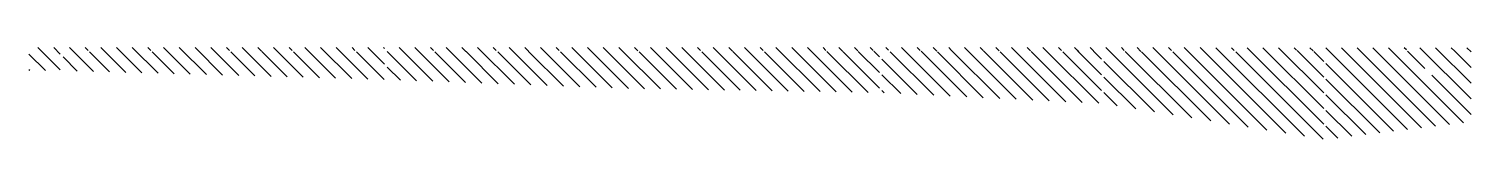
# Model space of a CAD drawing. Header units: millimetres. Extents: x -219544 to 1876052, y -110495 to 144706.
# Drawn here: x 1093416 to 1418188, y -75204 to -54454 of the extents above; entities that cross this region are included whole.
import ezdxf

# ---------------------------------------------------------------- set-up
doc = ezdxf.new("R2010")
doc.units = ezdxf.units.MM
doc.header["$LTSCALE"] = 3
doc.header["$MEASUREMENT"] = 0
doc.layers.add('HATCH', color=8, linetype='CONTINUOUS')

msp = doc.modelspace()

# ---------------------------------------------------------------- hatches: boundary and pattern name
at = {"layer": 'HATCH'}
h = msp.add_hatch(dxfattribs=at)
h.set_pattern_fill('ANSI31', color=8, scale=20000, angle=90, style=0)
h.set_pattern_definition([(135, (1277899.7, 0), (-1767.767, -1767.767), [])])
h.paths.add_polyline_path([(1418188.05, -54494.61), (1385472.06, -54487.17), (1385472.06, -75204.41), (1418182.09, -71208.16)])
h.paths.add_polyline_path([(1389790.4, -55278.92), (1389921.53, -55202.3), (1389759.99, -55159.97)], flags=16)
h.paths.add_polyline_path([(1392462.44, -55017.33), (1392910.65, -55006.47), (1393166.7, -55331.73), (1392718.49, -55342.59)], flags=16)
h.paths.add_polyline_path([(1387921.53, -55202.3), (1387759.99, -55159.97), (1387790.4, -55278.92)], flags=16)
h.paths.add_polyline_path([(1389166.7, -55331.73), (1388718.49, -55342.59), (1388462.44, -55017.33), (1388910.65, -55006.47)], flags=16)
h.paths.add_polyline_path([(1393790.4, -55278.92), (1393921.53, -55202.3), (1393759.99, -55159.97)], flags=16)
h.paths.add_polyline_path([(1387166.7, -55331.73), (1386718.49, -55342.59), (1386462.44, -55017.33), (1386910.65, -55006.47)], flags=16)
h.paths.add_polyline_path([(1402778.98, -55194.53), (1402466.54, -55011.97), (1402565.33, -54991.57), (1402878.63, -55057.45), (1402809.4, -55075.59)], flags=16)
h.paths.add_polyline_path([(1403658.74, -54922.09), (1404106.94, -54932.95), (1403850.89, -55258.21), (1403402.69, -55247.35)], flags=16)
h.paths.add_polyline_path([(1406979.85, -60279.46, -1), (1409379.85, -60279.46, -1)], flags=16)
h.paths.add_polyline_path([(1405010.02, -54932.95), (1405458.22, -54922.09), (1405714.27, -55247.35), (1405266.07, -55258.21)], flags=16)
h.paths.add_polyline_path([(1406469.11, -55117.91), (1406307.57, -55075.59), (1406337.98, -55194.53)], flags=16)
h.paths.add_polyline_path([(1408202.52, -54932.95), (1408650.73, -54922.09), (1408906.78, -55247.35), (1408458.57, -55258.21)], flags=16)
h.paths.add_polyline_path([(1409661.61, -55117.91), (1409500.07, -55075.59), (1409530.48, -55194.53)], flags=16)
h.paths.add_polyline_path([(1413157.34, -55017.33), (1413605.54, -55006.47), (1413861.59, -55331.73), (1413413.39, -55342.59)], flags=16)
h.paths.add_polyline_path([(1414616.42, -55202.3), (1414454.88, -55159.97), (1414485.29, -55278.92)], flags=16)
h.paths.add_polyline_path([(1384977.9, -55420.66), (1384912.74, -55337.89), (1384718.49, -55342.59), (1384462.44, -55017.33), (1384977.9, -55004.84), (1384977.9, -54487.05), (1335472.06, -54475.79), (1335472.06, -55047.12), (1335579.42, -55047.23), (1335472.06, -55069.4), (1335472.06, -67129.26), (1384977.9, -75166.72)])
h.paths.add_polyline_path([(1374507.63, -55126.34), (1374955.83, -55115.48), (1375211.88, -55440.73), (1374763.68, -55451.6)], flags=16)
h.paths.add_polyline_path([(1372763.68, -55451.6), (1372507.63, -55126.34), (1372955.83, -55115.48), (1373211.88, -55440.73)], flags=16)
h.paths.add_polyline_path([(1371211.88, -55440.73), (1370763.68, -55451.6), (1370507.63, -55126.34), (1370955.83, -55115.48)], flags=16)
h.paths.add_polyline_path([(1376565.71, -55081.03), (1377013.91, -55070.17), (1377269.96, -55395.43), (1376821.76, -55406.29)], flags=16)
h.paths.add_polyline_path([(1378462.44, -55032.29), (1378910.65, -55021.43), (1379166.7, -55346.69), (1378718.49, -55357.55)], flags=16)
h.paths.add_polyline_path([(1369211.88, -55440.73), (1368763.68, -55451.6), (1368507.63, -55126.34), (1368955.83, -55115.48)], flags=16)
h.paths.add_polyline_path([(1367211.88, -55440.73), (1366763.68, -55451.6), (1366507.63, -55126.34), (1366955.83, -55115.48)], flags=16)
h.paths.add_polyline_path([(1380718.49, -55342.59), (1380462.44, -55017.33), (1380910.65, -55006.47), (1381166.7, -55331.73)], flags=17)
h.paths.add_polyline_path([(1365211.88, -55440.73), (1364763.68, -55451.6), (1364507.63, -55126.34), (1364955.83, -55115.48)], flags=16)
h.paths.add_polyline_path([(1382718.49, -55342.59), (1382462.44, -55017.33), (1382910.65, -55006.47), (1383166.7, -55331.73)], flags=17)
h.paths.add_polyline_path([(1363211.88, -55440.73), (1362763.68, -55451.6), (1362507.63, -55126.34), (1362955.83, -55115.48)], flags=16)
h.paths.add_polyline_path([(1361211.88, -55440.73), (1360763.68, -55451.6), (1360507.63, -55126.34), (1360955.83, -55115.48)], flags=16)
h.paths.add_polyline_path([(1359211.88, -55440.73), (1358763.68, -55451.6), (1358507.63, -55126.34), (1358955.83, -55115.48)], flags=16)
h.paths.add_polyline_path([(1356763.68, -55451.6), (1356507.63, -55126.34), (1356955.83, -55115.48), (1357211.88, -55440.73)], flags=16)
h.paths.add_polyline_path([(1354763.68, -55451.6), (1354507.63, -55126.34), (1354955.83, -55115.48), (1355211.88, -55440.73)], flags=16)
h.paths.add_polyline_path([(1352763.68, -55451.6), (1352507.63, -55126.34), (1352955.83, -55115.48), (1353211.88, -55440.73)], flags=16)
h.paths.add_polyline_path([(1350763.68, -55451.6), (1350507.63, -55126.34), (1350955.83, -55115.48), (1351211.88, -55440.73)], flags=16)
h.paths.add_polyline_path([(1348763.68, -55451.6), (1348507.63, -55126.34), (1348955.83, -55115.48), (1349211.88, -55440.73)], flags=16)
h.paths.add_polyline_path([(1346763.68, -55451.6), (1346507.63, -55126.34), (1346398.62, -55128.98), (1346289.6, -55126.34), (1346033.55, -55451.6), (1345585.35, -55440.73), (1345841.4, -55115.48), (1346398.62, -55128.98), (1346955.83, -55115.48), (1347211.88, -55440.73)], flags=16)
h.paths.add_polyline_path([(1344198.18, -55451.6), (1343749.98, -55440.73), (1344006.03, -55115.48), (1344454.23, -55126.34)], flags=16)
h.paths.add_polyline_path([(1342454.23, -55126.34), (1342198.18, -55451.6), (1341749.98, -55440.73), (1342006.03, -55115.48)], flags=16)
h.paths.add_polyline_path([(1340454.23, -55126.34), (1340198.18, -55451.6), (1339749.98, -55440.73), (1340006.03, -55115.48)], flags=16)
h.paths.add_polyline_path([(1338454.23, -55126.34), (1338198.18, -55451.6), (1337749.98, -55440.73), (1338006.03, -55115.48)], flags=16)
h.paths.add_polyline_path([(1336454.23, -55126.34), (1336198.18, -55451.6), (1335749.98, -55440.73), (1336006.03, -55115.48)], flags=16)
h.paths.add_polyline_path([(1334977.9, -55198.68), (1334912.61, -55184.95), (1334977.9, -55171.47), (1334977.9, -55046.62), (1334517.36, -55046.14), (1334198.18, -55451.6), (1333749.98, -55440.73), (1334006.03, -55115.48), (1334454.23, -55126.34), (1334517.36, -55046.14), (1334977.9, -55046.62), (1334977.9, -54475.68), (1285472.06, -54464.42), (1285472.06, -55047.12), (1285480.93, -55047.13), (1286517.42, -55046.07), (1286517.36, -55046.14), (1287579.42, -55047.23), (1287256.68, -55113.89), (1287257.93, -55115.48), (1287631.98, -55106.41), (1288454.23, -55126.34), (1288517.36, -55046.14), (1289719.54, -55047.37), (1289768.62, -55109.72), (1289889.59, -55112.66), (1290010.56, -55109.72), (1290006.03, -55115.48), (1290259.99, -55121.63), (1290018.99, -55427.77), (1290034.63, -55447.63), (1290003.94, -55446.89), (1289790.62, -55717.87), (1289581, -55451.6), (1289249.02, -55459.64), (1288813.83, -55205.36), (1289306.97, -55103.5), (1289262.42, -55046.91), (1288517.36, -55046.14), (1288328.76, -55285.73), (1287880.55, -55274.86), (1287631.98, -55590.62), (1287513.98, -55440.73), (1287260.02, -55446.89), (1287287.99, -55482.41), (1287228.5, -55447.65), (1287110.27, -55450.52), (1287099.15, -55493.99), (1286935.2, -55285.73), (1286631.98, -55293.07), (1286328.76, -55285.73), (1286198.18, -55451.6), (1286003.94, -55446.89), (1285888.25, -55593.85), (1285849.71, -55443.15), (1285480.93, -55434.22), (1285472.06, -55434.43), (1285472.06, -64658.6), (1334977.9, -67076.04)])
h.paths.add_polyline_path([(1331126.27, -55387.92), (1330813.83, -55205.36), (1331579.42, -55047.23), (1330517.36, -55046.14), (1330198.18, -55451.6), (1329749.98, -55440.73), (1330006.03, -55115.48), (1330454.23, -55126.34), (1330517.36, -55046.14), (1331579.42, -55047.23), (1330912.61, -55184.95), (1331225.92, -55250.83), (1331156.68, -55268.97)], flags=16)
h.paths.add_polyline_path([(1331749.98, -55440.73), (1332006.03, -55115.48), (1332454.23, -55126.34), (1332517.36, -55046.14), (1333579.42, -55047.23), (1332912.61, -55184.95), (1333225.92, -55250.83), (1333156.68, -55268.97), (1333126.27, -55387.92), (1332813.83, -55205.36), (1333579.42, -55047.23), (1332517.36, -55046.14), (1332198.18, -55451.6)], flags=16)
h.paths.add_polyline_path([(1329126.27, -55387.92), (1328813.83, -55205.36), (1329579.42, -55047.23), (1328517.36, -55046.14), (1328198.18, -55451.6), (1327749.98, -55440.73), (1328006.03, -55115.48), (1328454.23, -55126.34), (1328517.36, -55046.14), (1329579.42, -55047.23), (1328912.61, -55184.95), (1329225.92, -55250.83), (1329156.68, -55268.97)], flags=16)
h.paths.add_polyline_path([(1327126.27, -55387.92), (1326813.83, -55205.36), (1327579.42, -55047.23), (1326517.36, -55046.14), (1326198.18, -55451.6), (1325749.98, -55440.73), (1326006.03, -55115.48), (1326454.23, -55126.34), (1326517.36, -55046.14), (1327579.42, -55047.23), (1326912.61, -55184.95), (1327225.92, -55250.83), (1327156.68, -55268.97)], flags=16)
h.paths.add_polyline_path([(1325579.42, -55047.23), (1324912.61, -55184.95), (1325225.92, -55250.83), (1325156.68, -55268.97), (1325126.27, -55387.92), (1324813.83, -55205.36), (1325579.42, -55047.23), (1324517.36, -55046.14), (1324198.18, -55451.6), (1323749.98, -55440.73), (1324006.03, -55115.48), (1324454.23, -55126.34), (1324517.36, -55046.14)], flags=17)
h.paths.add_polyline_path([(1323579.42, -55047.23), (1322912.61, -55184.95), (1323225.92, -55250.83), (1323156.68, -55268.97), (1323126.27, -55387.92), (1322813.83, -55205.36), (1323579.42, -55047.23), (1322517.36, -55046.14), (1322198.18, -55451.6), (1321749.98, -55440.73), (1322006.03, -55115.48), (1322454.23, -55126.34), (1322517.36, -55046.14)], flags=17)
h.paths.add_polyline_path([(1321579.42, -55047.23), (1320912.61, -55184.95), (1321225.92, -55250.83), (1321156.68, -55268.97), (1321126.27, -55387.92), (1320813.83, -55205.36), (1321579.42, -55047.23), (1320517.36, -55046.14), (1320198.18, -55451.6), (1319749.98, -55440.73), (1320006.03, -55115.48), (1320454.23, -55126.34), (1320517.36, -55046.14)], flags=17)
h.paths.add_polyline_path([(1319579.42, -55047.23), (1318912.61, -55184.95), (1319225.92, -55250.83), (1319156.68, -55268.97), (1319126.27, -55387.92), (1318813.83, -55205.36), (1319579.42, -55047.23), (1318517.36, -55046.14), (1318198.18, -55451.6), (1317749.98, -55440.73), (1318006.03, -55115.48), (1318454.23, -55126.34), (1318517.36, -55046.14)], flags=17)
h.paths.add_polyline_path([(1317579.42, -55047.23), (1316912.61, -55184.95), (1317225.92, -55250.83), (1317156.68, -55268.97), (1317126.27, -55387.92), (1316813.83, -55205.36), (1317579.42, -55047.23), (1316517.36, -55046.14), (1316198.18, -55451.6), (1315749.98, -55440.73), (1316006.03, -55115.48), (1316454.23, -55126.34), (1316517.36, -55046.14)], flags=17)
h.paths.add_polyline_path([(1315579.42, -55047.23), (1314912.61, -55184.95), (1315225.92, -55250.83), (1315156.68, -55268.97), (1315126.27, -55387.92), (1314813.83, -55205.36), (1315579.42, -55047.23), (1314517.36, -55046.14), (1314198.18, -55451.6), (1313749.98, -55440.73), (1314006.03, -55115.48), (1314454.23, -55126.34), (1314517.36, -55046.14)], flags=17)
h.paths.add_polyline_path([(1313579.42, -55047.23), (1312912.61, -55184.95), (1313225.92, -55250.83), (1313156.68, -55268.97), (1313126.27, -55387.92), (1312813.83, -55205.36), (1313579.42, -55047.23), (1312517.36, -55046.14), (1312198.18, -55451.6), (1311749.98, -55440.73), (1312006.03, -55115.48), (1312454.23, -55126.34), (1312517.36, -55046.14)], flags=17)
h.paths.add_polyline_path([(1311579.42, -55047.23), (1310912.61, -55184.95), (1311225.92, -55250.83), (1311156.68, -55268.97), (1311126.27, -55387.92), (1310813.83, -55205.36), (1311579.42, -55047.23), (1310517.36, -55046.14), (1310198.18, -55451.6), (1309749.98, -55440.73), (1310006.03, -55115.48), (1310454.23, -55126.34), (1310517.36, -55046.14)], flags=17)
h.paths.add_polyline_path([(1309579.42, -55047.23), (1308912.61, -55184.95), (1309225.92, -55250.83), (1309156.68, -55268.97), (1309126.27, -55387.92), (1308813.83, -55205.36), (1309579.42, -55047.23), (1308517.36, -55046.14), (1308198.18, -55451.6), (1307749.98, -55440.73), (1308006.03, -55115.48), (1308454.23, -55126.34), (1308517.36, -55046.14)], flags=17)
h.paths.add_polyline_path([(1307579.42, -55047.23), (1306912.61, -55184.95), (1307225.92, -55250.83), (1307156.68, -55268.97), (1307126.27, -55387.92), (1306813.83, -55205.36), (1307579.42, -55047.23), (1306517.36, -55046.14), (1306198.18, -55451.6), (1305749.98, -55440.73), (1306006.03, -55115.48), (1306454.23, -55126.34), (1306517.36, -55046.14)], flags=17)
h.paths.add_polyline_path([(1305579.42, -55047.23), (1304912.61, -55184.95), (1305225.92, -55250.83), (1305156.68, -55268.97), (1305126.27, -55387.92), (1304813.83, -55205.36), (1305579.42, -55047.23), (1304517.36, -55046.14), (1304198.18, -55451.6), (1303749.98, -55440.73), (1304006.03, -55115.48), (1304454.23, -55126.34), (1304517.36, -55046.14)], flags=17)
h.paths.add_polyline_path([(1303579.42, -55047.23), (1302912.61, -55184.95), (1303225.92, -55250.83), (1303156.68, -55268.97), (1303126.27, -55387.92), (1302813.83, -55205.36), (1303579.42, -55047.23), (1302517.36, -55046.14), (1302198.18, -55451.6), (1301749.98, -55440.73), (1302006.03, -55115.48), (1302454.23, -55126.34), (1302517.36, -55046.14)], flags=17)
h.paths.add_polyline_path([(1301579.42, -55047.23), (1300912.61, -55184.95), (1301225.92, -55250.83), (1301156.68, -55268.97), (1301126.27, -55387.92), (1300813.83, -55205.36), (1301579.42, -55047.23), (1300517.36, -55046.14), (1300198.18, -55451.6), (1299749.98, -55440.73), (1300006.03, -55115.48), (1300454.23, -55126.34), (1300517.36, -55046.14)], flags=17)
h.paths.add_polyline_path([(1299579.42, -55047.23), (1298912.61, -55184.95), (1299225.92, -55250.83), (1299156.68, -55268.97), (1299126.27, -55387.92), (1298813.83, -55205.36), (1299579.42, -55047.23), (1298517.36, -55046.14), (1298198.18, -55451.6), (1297749.98, -55440.73), (1298006.03, -55115.48), (1298454.23, -55126.34), (1298517.36, -55046.14)], flags=17)
h.paths.add_polyline_path([(1297579.42, -55047.23), (1296912.61, -55184.95), (1297225.92, -55250.83), (1297156.68, -55268.97), (1297126.27, -55387.92), (1296813.83, -55205.36), (1297579.42, -55047.23), (1296517.36, -55046.14), (1296198.18, -55451.6), (1295749.98, -55440.73), (1296006.03, -55115.48), (1296454.23, -55126.34), (1296517.36, -55046.14)], flags=17)
h.paths.add_polyline_path([(1295579.42, -55047.23), (1294912.61, -55184.95), (1295225.92, -55250.83), (1295156.68, -55268.97), (1295126.27, -55387.92), (1294813.83, -55205.36), (1295579.42, -55047.23), (1294517.36, -55046.14), (1294198.18, -55451.6), (1293749.98, -55440.73), (1294006.03, -55115.48), (1294454.23, -55126.34), (1294517.36, -55046.14)], flags=17)
h.paths.add_polyline_path([(1293579.42, -55047.23), (1292912.61, -55184.95), (1293225.92, -55250.83), (1293156.68, -55268.97), (1293126.27, -55387.92), (1292813.83, -55205.36), (1293579.42, -55047.23), (1292517.36, -55046.14), (1292198.18, -55451.6), (1291749.98, -55440.73), (1292006.03, -55115.48), (1292454.23, -55126.34), (1292517.36, -55046.14)], flags=17)
h.paths.add_polyline_path([(1290784.03, -55311.3), (1290622.49, -55268.97), (1290652.91, -55387.92)], flags=16)
h.paths.add_polyline_path([(1290912.61, -55184.95), (1291225.92, -55250.83), (1291156.68, -55268.97), (1291126.27, -55387.92), (1290813.83, -55205.36)], flags=16)
h.paths.add_polyline_path([(1284977.9, -55723.71), (1284633.11, -55285.73), (1284329.88, -55293.07), (1283578.45, -55274.86), (1283329.88, -55590.62), (1283211.88, -55440.73), (1282957.92, -55446.89), (1282985.89, -55482.41), (1282926.4, -55447.65), (1282808.17, -55450.52), (1282797.05, -55493.99), (1282444.69, -55046.38), (1282329.88, -55046.26), (1281699.44, -55046.91), (1281654.89, -55103.5), (1282148.03, -55205.36), (1281712.84, -55459.64), (1281380.86, -55451.6), (1281300.65, -55553.49), (1281081.66, -55275.31), (1281072.27, -55275.08), (1280333.23, -55292.99), (1280308.96, -55387.92), (1279996.51, -55205.36), (1280882.53, -55022.36), (1280951.31, -55109.72), (1281636.91, -55126.34), (1281654.89, -55103.5), (1281382.45, -55047.23), (1282444.5, -55046.14), (1282444.69, -55046.38), (1283277.32, -55047.23), (1282954.58, -55113.89), (1282955.83, -55115.48), (1283329.88, -55106.41), (1284152.13, -55126.34), (1284329.88, -54900.54), (1284444.44, -55046.07), (1284977.9, -55046.62), (1284977.9, -54464.31), (1241085.65, -54454.32), (1227472.07, -54454.32), (1227477.55, -63667.37), (1227477.57, -63667.37), (1284977.9, -64638.87)])
h.paths.add_polyline_path([(1253966.72, -55311.3), (1253805.18, -55268.97), (1253835.59, -55387.92)], flags=16)
h.paths.add_polyline_path([(1254507.63, -55126.34), (1254955.83, -55115.48), (1255211.88, -55440.73), (1254763.68, -55451.6)], flags=16)
h.paths.add_polyline_path([(1255966.72, -55311.3), (1255805.18, -55268.97), (1255835.59, -55387.92)], flags=16)
h.paths.add_polyline_path([(1251966.72, -55311.3), (1251805.18, -55268.97), (1251835.59, -55387.92)], flags=16)
h.paths.add_polyline_path([(1253211.88, -55440.73), (1252763.68, -55451.6), (1252507.63, -55126.34), (1252955.83, -55115.48)], flags=16)
h.paths.add_polyline_path([(1256507.63, -55126.34), (1256955.83, -55115.48), (1257211.88, -55440.73), (1256763.68, -55451.6)], flags=16)
h.paths.add_polyline_path([(1257966.72, -55311.3), (1257805.18, -55268.97), (1257835.59, -55387.92)], flags=16)
h.paths.add_polyline_path([(1249966.72, -55311.3), (1249805.18, -55268.97), (1249835.59, -55387.92)], flags=16)
h.paths.add_polyline_path([(1250763.68, -55451.6), (1250507.63, -55126.34), (1250955.83, -55115.48), (1251211.88, -55440.73)], flags=16)
h.paths.add_polyline_path([(1258507.63, -55126.34), (1258955.83, -55115.48), (1259211.88, -55440.73), (1258763.68, -55451.6)], flags=16)
h.paths.add_polyline_path([(1259966.72, -55311.3), (1259805.18, -55268.97), (1259835.59, -55387.92)], flags=16)
h.paths.add_polyline_path([(1247966.72, -55311.3), (1247805.18, -55268.97), (1247835.59, -55387.92)], flags=16)
h.paths.add_polyline_path([(1248763.68, -55451.6), (1248507.63, -55126.34), (1248955.83, -55115.48), (1249211.88, -55440.73)], flags=16)
h.paths.add_polyline_path([(1260507.63, -55126.34), (1260955.83, -55115.48), (1261211.88, -55440.73), (1260763.68, -55451.6)], flags=16)
h.paths.add_polyline_path([(1261966.72, -55311.3), (1261805.18, -55268.97), (1261835.59, -55387.92)], flags=16)
h.paths.add_polyline_path([(1245966.72, -55311.3), (1245805.18, -55268.97), (1245835.59, -55387.92)], flags=16)
h.paths.add_polyline_path([(1246763.68, -55451.6), (1246507.63, -55126.34), (1246955.83, -55115.48), (1247211.88, -55440.73)], flags=16)
h.paths.add_polyline_path([(1262507.63, -55126.34), (1262955.83, -55115.48), (1263211.88, -55440.73), (1262763.68, -55451.6)], flags=16)
h.paths.add_polyline_path([(1263966.72, -55311.3), (1263805.18, -55268.97), (1263835.59, -55387.92)], flags=16)
h.paths.add_polyline_path([(1243966.72, -55311.3), (1243805.18, -55268.97), (1243835.59, -55387.92)], flags=16)
h.paths.add_polyline_path([(1244763.68, -55451.6), (1244507.63, -55126.34), (1244955.83, -55115.48), (1245211.88, -55440.73)], flags=16)
h.paths.add_polyline_path([(1264507.63, -55126.34), (1264955.83, -55115.48), (1265211.88, -55440.73), (1264763.68, -55451.6)], flags=16)
h.paths.add_polyline_path([(1265966.72, -55311.3), (1265805.18, -55268.97), (1265835.59, -55387.92)], flags=16)
h.paths.add_polyline_path([(1241986.78, -55311.3), (1241825.24, -55268.97), (1241855.65, -55387.92)], flags=16)
h.paths.add_polyline_path([(1242763.68, -55451.6), (1242507.63, -55126.34), (1242955.83, -55115.48), (1243211.88, -55440.73)], flags=16)
h.paths.add_polyline_path([(1266507.63, -55126.34), (1266955.83, -55115.48), (1267211.88, -55440.73), (1266763.68, -55451.6)], flags=16)
h.paths.add_polyline_path([(1267966.72, -55311.3), (1267805.18, -55268.97), (1267835.59, -55387.92)], flags=16)
h.paths.add_polyline_path([(1239986.78, -55311.3), (1239825.24, -55268.97), (1239855.65, -55387.92)], flags=16)
h.paths.add_polyline_path([(1240783.75, -55451.6), (1240527.7, -55126.34), (1240975.9, -55115.48), (1241231.95, -55440.73)], flags=16)
h.paths.add_polyline_path([(1268507.63, -55126.34), (1268955.83, -55115.48), (1269211.88, -55440.73), (1268763.68, -55451.6)], flags=16)
h.paths.add_polyline_path([(1269966.72, -55311.3), (1269805.18, -55268.97), (1269835.59, -55387.92)], flags=16)
h.paths.add_polyline_path([(1237966.72, -55311.3), (1237805.18, -55268.97), (1237835.59, -55387.92)], flags=16)
h.paths.add_polyline_path([(1238783.75, -55451.6), (1238527.7, -55126.34), (1238975.9, -55115.48), (1239231.95, -55440.73)], flags=16)
h.paths.add_polyline_path([(1270507.63, -55126.34), (1270955.83, -55115.48), (1271211.88, -55440.73), (1270763.68, -55451.6)], flags=16)
h.paths.add_polyline_path([(1271966.72, -55311.3), (1271805.18, -55268.97), (1271835.59, -55387.92)], flags=16)
h.paths.add_polyline_path([(1235966.72, -55311.3), (1235805.18, -55268.97), (1235835.59, -55387.92)], flags=16)
h.paths.add_polyline_path([(1236763.68, -55451.6), (1236507.63, -55126.34), (1236955.83, -55115.48), (1237211.88, -55440.73)], flags=16)
h.paths.add_polyline_path([(1272507.63, -55126.34), (1272955.83, -55115.48), (1273211.88, -55440.73), (1272763.68, -55451.6)], flags=16)
h.paths.add_polyline_path([(1273966.72, -55311.3), (1273805.18, -55268.97), (1273835.59, -55387.92)], flags=16)
h.paths.add_polyline_path([(1233966.72, -55311.3), (1233805.18, -55268.97), (1233835.59, -55387.92)], flags=16)
h.paths.add_polyline_path([(1234763.68, -55451.6), (1234507.63, -55126.34), (1234955.83, -55115.48), (1235211.88, -55440.73)], flags=16)
h.paths.add_polyline_path([(1274507.63, -55126.34), (1274955.83, -55115.48), (1275211.88, -55440.73), (1274763.68, -55451.6)], flags=16)
h.paths.add_polyline_path([(1275966.72, -55311.3), (1275805.18, -55268.97), (1275835.59, -55387.92)], flags=16)
h.paths.add_polyline_path([(1231966.72, -55311.3), (1231805.18, -55268.97), (1231835.59, -55387.92)], flags=16)
h.paths.add_polyline_path([(1232763.68, -55451.6), (1232507.63, -55126.34), (1232955.83, -55115.48), (1233211.88, -55440.73)], flags=16)
h.paths.add_polyline_path([(1276507.63, -55126.34), (1276955.83, -55115.48), (1277211.88, -55440.73), (1276763.68, -55451.6)], flags=16)
h.paths.add_polyline_path([(1277966.72, -55311.3), (1277805.18, -55268.97), (1277835.59, -55387.92)], flags=16)
h.paths.add_polyline_path([(1229966.72, -55311.3), (1229805.18, -55268.97), (1229835.59, -55387.92)], flags=16)
h.paths.add_polyline_path([(1230763.68, -55451.6), (1230507.63, -55126.34), (1230955.83, -55115.48), (1231211.88, -55440.73)], flags=16)
h.paths.add_polyline_path([(1278507.63, -55126.34), (1278955.83, -55115.48), (1279211.88, -55440.73), (1278763.68, -55451.6)], flags=16)
h.paths.add_polyline_path([(1279966.72, -55311.3), (1279805.18, -55268.97), (1279835.59, -55387.92)], flags=16)
h.paths.add_polyline_path([(1228763.68, -55451.6), (1228507.63, -55126.34), (1228955.83, -55115.48), (1229211.88, -55440.73)], flags=16)
h.paths.add_polyline_path([(1227472.07, -54454.32), (1174121.19, -54454.32), (1174121.19, -61691.41), (1227477.55, -63667.37)])
h.paths.add_polyline_path([(1199966.72, -55311.3), (1199805.18, -55268.97), (1199835.59, -55387.92)], flags=16)
h.paths.add_polyline_path([(1200507.63, -55126.34), (1200955.83, -55115.48), (1201211.88, -55440.73), (1200763.68, -55451.6)], flags=16)
h.paths.add_polyline_path([(1201966.72, -55311.3), (1201805.18, -55268.97), (1201835.59, -55387.92)], flags=16)
h.paths.add_polyline_path([(1197966.72, -55311.3), (1197805.18, -55268.97), (1197835.59, -55387.92)], flags=16)
h.paths.add_polyline_path([(1199211.88, -55440.73), (1198763.68, -55451.6), (1198507.63, -55126.34), (1198955.83, -55115.48)], flags=16)
h.paths.add_polyline_path([(1202507.63, -55126.34), (1202955.83, -55115.48), (1203211.88, -55440.73), (1202763.68, -55451.6)], flags=16)
h.paths.add_polyline_path([(1203966.72, -55311.3), (1203805.18, -55268.97), (1203835.59, -55387.92)], flags=16)
h.paths.add_polyline_path([(1195966.72, -55311.3), (1195805.18, -55268.97), (1195835.59, -55387.92)], flags=16)
h.paths.add_polyline_path([(1196763.68, -55451.6), (1196507.63, -55126.34), (1196955.83, -55115.48), (1197211.88, -55440.73)], flags=16)
h.paths.add_polyline_path([(1204507.63, -55126.34), (1204955.83, -55115.48), (1205211.88, -55440.73), (1204763.68, -55451.6)], flags=16)
h.paths.add_polyline_path([(1205966.72, -55311.3), (1205805.18, -55268.97), (1205835.59, -55387.92)], flags=16)
h.paths.add_polyline_path([(1193966.72, -55311.3), (1193805.18, -55268.97), (1193835.59, -55387.92)], flags=16)
h.paths.add_polyline_path([(1194763.68, -55451.6), (1194507.63, -55126.34), (1194955.83, -55115.48), (1195211.88, -55440.73)], flags=16)
h.paths.add_polyline_path([(1206955.83, -55115.48), (1207211.88, -55440.73), (1206763.68, -55451.6), (1206507.63, -55126.34)], flags=16)
h.paths.add_polyline_path([(1207966.72, -55311.3), (1207805.18, -55268.97), (1207835.59, -55387.92)], flags=16)
h.paths.add_polyline_path([(1191966.72, -55311.3), (1191805.18, -55268.97), (1191835.59, -55387.92)], flags=16)
h.paths.add_polyline_path([(1192763.68, -55451.6), (1192507.63, -55126.34), (1192955.83, -55115.48), (1193211.88, -55440.73)], flags=16)
h.paths.add_polyline_path([(1208507.63, -55126.34), (1208955.83, -55115.48), (1209211.88, -55440.73), (1208763.68, -55451.6)], flags=16)
h.paths.add_polyline_path([(1209966.72, -55311.3), (1209805.18, -55268.97), (1209835.59, -55387.92)], flags=16)
h.paths.add_polyline_path([(1189966.72, -55311.3), (1189805.18, -55268.97), (1189835.59, -55387.92)], flags=16)
h.paths.add_polyline_path([(1190763.68, -55451.6), (1190507.63, -55126.34), (1190955.83, -55115.48), (1191211.88, -55440.73)], flags=16)
h.paths.add_polyline_path([(1210507.63, -55126.34), (1210955.83, -55115.48), (1211211.88, -55440.73), (1210763.68, -55451.6)], flags=16)
h.paths.add_polyline_path([(1211966.72, -55311.3), (1211805.18, -55268.97), (1211835.59, -55387.92)], flags=16)
h.paths.add_polyline_path([(1187966.72, -55311.3), (1187805.18, -55268.97), (1187835.59, -55387.92)], flags=16)
h.paths.add_polyline_path([(1188763.68, -55451.6), (1188507.63, -55126.34), (1188955.83, -55115.48), (1189211.88, -55440.73)], flags=16)
h.paths.add_polyline_path([(1212507.63, -55126.34), (1212955.83, -55115.48), (1213211.88, -55440.73), (1212763.68, -55451.6)], flags=16)
h.paths.add_polyline_path([(1213966.72, -55311.3), (1213805.18, -55268.97), (1213835.59, -55387.92)], flags=16)
h.paths.add_polyline_path([(1185966.72, -55311.3), (1185805.18, -55268.97), (1185835.59, -55387.92)], flags=16)
h.paths.add_polyline_path([(1186763.68, -55451.6), (1186507.63, -55126.34), (1186955.83, -55115.48), (1187211.88, -55440.73)], flags=16)
h.paths.add_polyline_path([(1214507.63, -55126.34), (1214955.83, -55115.48), (1215211.88, -55440.73), (1214763.68, -55451.6)], flags=16)
h.paths.add_polyline_path([(1215966.72, -55311.3), (1215805.18, -55268.97), (1215835.59, -55387.92)], flags=16)
h.paths.add_polyline_path([(1183966.72, -55311.3), (1183805.18, -55268.97), (1183835.59, -55387.92)], flags=16)
h.paths.add_polyline_path([(1184763.68, -55451.6), (1184507.63, -55126.34), (1184955.83, -55115.48), (1185211.88, -55440.73)], flags=16)
h.paths.add_polyline_path([(1216507.63, -55126.34), (1216955.83, -55115.48), (1217211.88, -55440.73), (1216763.68, -55451.6)], flags=16)
h.paths.add_polyline_path([(1217966.72, -55311.3), (1217805.18, -55268.97), (1217835.59, -55387.92)], flags=16)
h.paths.add_polyline_path([(1181966.72, -55311.3), (1181805.18, -55268.97), (1181835.59, -55387.92)], flags=16)
h.paths.add_polyline_path([(1182763.68, -55451.6), (1182507.63, -55126.34), (1182955.83, -55115.48), (1183211.88, -55440.73)], flags=16)
h.paths.add_polyline_path([(1218507.63, -55126.34), (1218955.83, -55115.48), (1219211.88, -55440.73), (1218763.68, -55451.6)], flags=16)
h.paths.add_polyline_path([(1219966.72, -55311.3), (1219805.18, -55268.97), (1219835.59, -55387.92)], flags=16)
h.paths.add_polyline_path([(1179966.72, -55311.3), (1179805.18, -55268.97), (1179835.59, -55387.92)], flags=16)
h.paths.add_polyline_path([(1180763.68, -55451.6), (1180507.63, -55126.34), (1180955.83, -55115.48), (1181211.88, -55440.73)], flags=16)
h.paths.add_polyline_path([(1220507.63, -55126.34), (1220955.83, -55115.48), (1221211.88, -55440.73), (1220763.68, -55451.6)], flags=16)
h.paths.add_polyline_path([(1221966.72, -55311.3), (1221805.18, -55268.97), (1221835.59, -55387.92)], flags=16)
h.paths.add_polyline_path([(1177966.72, -55311.3), (1177805.18, -55268.97), (1177835.59, -55387.92)], flags=16)
h.paths.add_polyline_path([(1178763.68, -55451.6), (1178507.63, -55126.34), (1178955.83, -55115.48), (1179211.88, -55440.73)], flags=16)
h.paths.add_polyline_path([(1222507.63, -55126.34), (1222955.83, -55115.48), (1223211.88, -55440.73), (1222763.68, -55451.6)], flags=16)
h.paths.add_polyline_path([(1223966.72, -55311.3), (1223805.18, -55268.97), (1223835.59, -55387.92)], flags=16)
h.paths.add_polyline_path([(1175966.72, -55311.3), (1175805.18, -55268.97), (1175835.59, -55387.92)], flags=16)
h.paths.add_polyline_path([(1176763.68, -55451.6), (1176507.63, -55126.34), (1176955.83, -55115.48), (1177211.88, -55440.73)], flags=16)
h.paths.add_polyline_path([(1224507.63, -55126.34), (1224955.83, -55115.48), (1225211.88, -55440.73), (1224763.68, -55451.6)], flags=16)
h.paths.add_polyline_path([(1225966.72, -55311.3), (1225805.18, -55268.97), (1225835.59, -55387.92)], flags=16)
h.paths.add_polyline_path([(1174763.68, -55451.6), (1174507.63, -55126.34), (1174955.83, -55115.48), (1175211.88, -55440.73)], flags=16)
h.paths.add_polyline_path([(1226507.63, -55126.34), (1226955.83, -55115.48), (1227211.88, -55440.73), (1226763.68, -55451.6)], flags=16)
h.paths.add_polyline_path([(1173472.06, -54454.32), (1101121.19, -54454.32), (1101121.19, -59685.16), (1173472.06, -61667.37)])
h.paths.add_polyline_path([(1147966.72, -55311.3), (1147805.18, -55268.97), (1147835.59, -55387.92)], flags=16)
h.paths.add_polyline_path([(1145966.72, -55311.3), (1145805.18, -55268.97), (1145835.59, -55387.92)], flags=16)
h.paths.add_polyline_path([(1147211.88, -55440.73), (1146763.68, -55451.6), (1146507.63, -55126.34), (1146955.83, -55115.48)], flags=16)
h.paths.add_polyline_path([(1148507.63, -55126.34), (1148955.83, -55115.48), (1149211.88, -55440.73), (1148763.68, -55451.6)], flags=16)
h.paths.add_polyline_path([(1149966.72, -55311.3), (1149805.18, -55268.97), (1149835.59, -55387.92)], flags=16)
h.paths.add_polyline_path([(1143966.72, -55311.3), (1143805.18, -55268.97), (1143835.59, -55387.92)], flags=16)
h.paths.add_polyline_path([(1144763.68, -55451.6), (1144507.63, -55126.34), (1144955.83, -55115.48), (1145211.88, -55440.73)], flags=16)
h.paths.add_polyline_path([(1150507.63, -55126.34), (1150955.83, -55115.48), (1151211.88, -55440.73), (1150763.68, -55451.6)], flags=16)
h.paths.add_polyline_path([(1151966.72, -55311.3), (1151805.18, -55268.97), (1151835.59, -55387.92)], flags=16)
h.paths.add_polyline_path([(1141966.72, -55311.3), (1141805.18, -55268.97), (1141835.59, -55387.92)], flags=16)
h.paths.add_polyline_path([(1142763.68, -55451.6), (1142507.63, -55126.34), (1142955.83, -55115.48), (1143211.88, -55440.73)], flags=16)
h.paths.add_polyline_path([(1152507.63, -55126.34), (1152955.83, -55115.48), (1153211.88, -55440.73), (1152763.68, -55451.6)], flags=16)
h.paths.add_polyline_path([(1153966.72, -55311.3), (1153805.18, -55268.97), (1153835.59, -55387.92)], flags=16)
h.paths.add_polyline_path([(1139966.72, -55311.3), (1139805.18, -55268.97), (1139835.59, -55387.92)], flags=16)
h.paths.add_polyline_path([(1140763.68, -55451.6), (1140507.63, -55126.34), (1140955.83, -55115.48), (1141211.88, -55440.73)], flags=16)
h.paths.add_polyline_path([(1154955.83, -55115.48), (1155211.88, -55440.73), (1154763.68, -55451.6), (1154507.63, -55126.34)], flags=16)
h.paths.add_polyline_path([(1155966.72, -55311.3), (1155805.18, -55268.97), (1155835.59, -55387.92)], flags=16)
h.paths.add_polyline_path([(1137966.72, -55311.3), (1137805.18, -55268.97), (1137835.59, -55387.92)], flags=16)
h.paths.add_polyline_path([(1138763.68, -55451.6), (1138507.63, -55126.34), (1138955.83, -55115.48), (1139211.88, -55440.73)], flags=16)
h.paths.add_polyline_path([(1156507.63, -55126.34), (1156955.83, -55115.48), (1157211.88, -55440.73), (1156763.68, -55451.6)], flags=16)
h.paths.add_polyline_path([(1157966.72, -55311.3), (1157805.18, -55268.97), (1157835.59, -55387.92)], flags=16)
h.paths.add_polyline_path([(1135966.72, -55311.3), (1135805.18, -55268.97), (1135835.59, -55387.92)], flags=16)
h.paths.add_polyline_path([(1136763.68, -55451.6), (1136507.63, -55126.34), (1136955.83, -55115.48), (1137211.88, -55440.73)], flags=16)
h.paths.add_polyline_path([(1158507.63, -55126.34), (1158955.83, -55115.48), (1159211.88, -55440.73), (1158763.68, -55451.6)], flags=16)
h.paths.add_polyline_path([(1159966.72, -55311.3), (1159805.18, -55268.97), (1159835.59, -55387.92)], flags=16)
h.paths.add_polyline_path([(1133966.72, -55311.3), (1133805.18, -55268.97), (1133835.59, -55387.92)], flags=16)
h.paths.add_polyline_path([(1134763.68, -55451.6), (1134507.63, -55126.34), (1134955.83, -55115.48), (1135211.88, -55440.73)], flags=16)
h.paths.add_polyline_path([(1160507.63, -55126.34), (1160955.83, -55115.48), (1161211.88, -55440.73), (1160763.68, -55451.6)], flags=16)
h.paths.add_polyline_path([(1161966.72, -55311.3), (1161805.18, -55268.97), (1161835.59, -55387.92)], flags=16)
h.paths.add_polyline_path([(1131966.72, -55311.3), (1131805.18, -55268.97), (1131835.59, -55387.92)], flags=16)
h.paths.add_polyline_path([(1132763.68, -55451.6), (1132507.63, -55126.34), (1132955.83, -55115.48), (1133211.88, -55440.73)], flags=16)
h.paths.add_polyline_path([(1162507.63, -55126.34), (1162955.83, -55115.48), (1163211.88, -55440.73), (1162763.68, -55451.6)], flags=16)
h.paths.add_polyline_path([(1163966.72, -55311.3), (1163805.18, -55268.97), (1163835.59, -55387.92)], flags=16)
h.paths.add_polyline_path([(1129966.72, -55311.3), (1129805.18, -55268.97), (1129835.59, -55387.92)], flags=16)
h.paths.add_polyline_path([(1130763.68, -55451.6), (1130507.63, -55126.34), (1130955.83, -55115.48), (1131211.88, -55440.73)], flags=16)
h.paths.add_polyline_path([(1164507.63, -55126.34), (1164955.83, -55115.48), (1165211.88, -55440.73), (1164763.68, -55451.6)], flags=16)
h.paths.add_polyline_path([(1165966.72, -55311.3), (1165805.18, -55268.97), (1165835.59, -55387.92)], flags=16)
h.paths.add_polyline_path([(1127966.72, -55311.3), (1127805.18, -55268.97), (1127835.59, -55387.92)], flags=16)
h.paths.add_polyline_path([(1128763.68, -55451.6), (1128507.63, -55126.34), (1128955.83, -55115.48), (1129211.88, -55440.73)], flags=16)
h.paths.add_polyline_path([(1166507.63, -55126.34), (1166955.83, -55115.48), (1167211.88, -55440.73), (1166763.68, -55451.6)], flags=16)
h.paths.add_polyline_path([(1167966.72, -55311.3), (1167805.18, -55268.97), (1167835.59, -55387.92)], flags=16)
h.paths.add_polyline_path([(1125966.72, -55311.3), (1125805.18, -55268.97), (1125835.59, -55387.92)], flags=16)
h.paths.add_polyline_path([(1126763.68, -55451.6), (1126507.63, -55126.34), (1126955.83, -55115.48), (1127211.88, -55440.73)], flags=16)
h.paths.add_polyline_path([(1168507.63, -55126.34), (1168955.83, -55115.48), (1169211.88, -55440.73), (1168763.68, -55451.6)], flags=16)
h.paths.add_polyline_path([(1169966.72, -55311.3), (1169805.18, -55268.97), (1169835.59, -55387.92)], flags=16)
h.paths.add_polyline_path([(1123966.72, -55311.3), (1123805.18, -55268.97), (1123835.59, -55387.92)], flags=16)
h.paths.add_polyline_path([(1124763.68, -55451.6), (1124507.63, -55126.34), (1124955.83, -55115.48), (1125211.88, -55440.73)], flags=16)
h.paths.add_polyline_path([(1170507.63, -55126.34), (1170955.83, -55115.48), (1171211.88, -55440.73), (1170763.68, -55451.6)], flags=16)
h.paths.add_polyline_path([(1171966.72, -55311.3), (1171805.18, -55268.97), (1171835.59, -55387.92)], flags=16)
h.paths.add_polyline_path([(1121966.72, -55311.3), (1121805.18, -55268.97), (1121835.59, -55387.92)], flags=16)
h.paths.add_polyline_path([(1122763.68, -55451.6), (1122507.63, -55126.34), (1122955.83, -55115.48), (1123211.88, -55440.73)], flags=16)
h.paths.add_polyline_path([(1172507.63, -55126.34), (1172955.83, -55115.48), (1173211.88, -55440.73), (1172763.68, -55451.6)], flags=16)
h.paths.add_polyline_path([(1119966.72, -55311.3), (1119805.18, -55268.97), (1119835.59, -55387.92)], flags=16)
h.paths.add_polyline_path([(1120763.68, -55451.6), (1120507.63, -55126.34), (1120955.83, -55115.48), (1121211.88, -55440.73)], flags=16)
h.paths.add_polyline_path([(1117966.72, -55311.3), (1117805.18, -55268.97), (1117835.59, -55387.92)], flags=16)
h.paths.add_polyline_path([(1118763.68, -55451.6), (1118507.63, -55126.34), (1118955.83, -55115.48), (1119211.88, -55440.73)], flags=16)
h.paths.add_polyline_path([(1115966.72, -55311.3), (1115805.18, -55268.97), (1115835.59, -55387.92)], flags=16)
h.paths.add_polyline_path([(1116763.68, -55451.6), (1116507.63, -55126.34), (1116955.83, -55115.48), (1117211.88, -55440.73)], flags=16)
h.paths.add_polyline_path([(1113966.72, -55311.3), (1113805.18, -55268.97), (1113835.59, -55387.92)], flags=16)
h.paths.add_polyline_path([(1114763.68, -55451.6), (1114507.63, -55126.34), (1114955.83, -55115.48), (1115211.88, -55440.73)], flags=16)
h.paths.add_polyline_path([(1111966.72, -55311.3), (1111805.18, -55268.97), (1111835.59, -55387.92)], flags=16)
h.paths.add_polyline_path([(1112763.68, -55451.6), (1112507.63, -55126.34), (1112955.83, -55115.48), (1113211.88, -55440.73)], flags=16)
h.paths.add_polyline_path([(1109966.72, -55311.3), (1109805.18, -55268.97), (1109835.59, -55387.92)], flags=16)
h.paths.add_polyline_path([(1110763.68, -55451.6), (1110507.63, -55126.34), (1110955.83, -55115.48), (1111211.88, -55440.73)], flags=16)
h.paths.add_polyline_path([(1107966.72, -55311.3), (1107805.18, -55268.97), (1107835.59, -55387.92)], flags=16)
h.paths.add_polyline_path([(1108763.68, -55451.6), (1108507.63, -55126.34), (1108955.83, -55115.48), (1109211.88, -55440.73)], flags=16)
h.paths.add_polyline_path([(1105966.72, -55311.3), (1105805.18, -55268.97), (1105835.59, -55387.92)], flags=16)
h.paths.add_polyline_path([(1106763.68, -55451.6), (1106507.63, -55126.34), (1106955.83, -55115.48), (1107211.88, -55440.73)], flags=16)
h.paths.add_polyline_path([(1103966.72, -55311.3), (1103805.18, -55268.97), (1103835.59, -55387.92)], flags=16)
h.paths.add_polyline_path([(1104763.68, -55451.6), (1104507.63, -55126.34), (1104955.83, -55115.48), (1105211.88, -55440.73)], flags=16)
h.paths.add_polyline_path([(1101966.72, -55311.3), (1101805.18, -55268.97), (1101835.59, -55387.92)], flags=16)
h.paths.add_polyline_path([(1102763.68, -55451.6), (1102507.63, -55126.34), (1102955.83, -55115.48), (1103211.88, -55440.73)], flags=16)
h.paths.add_polyline_path([(1100472.06, -54454.32), (1093415.99, -54454.32), (1093415.99, -59667.37), (1100472.06, -59667.37)])
h.paths.add_polyline_path([(1096939.76, -55440.73), (1096491.56, -55451.6), (1096235.51, -55126.34), (1096683.71, -55115.48)], flags=16)
h.paths.add_polyline_path([(1098491.56, -55451.6), (1098235.51, -55126.34), (1098683.71, -55115.48), (1098939.76, -55440.73)], flags=16)
h.paths.add_polyline_path([(1407526.68, -61418.71), (1408562.4, -61418.71), (1408562.4, -59168.71), (1407526.68, -59168.71)], flags=24)
h.paths.add_polyline_path([(1385629.56, -75011.12), (1391465.27, -75011.12), (1391465.27, -72761.12), (1385629.56, -72761.12)], flags=24)
h.paths.add_polyline_path([(1335370.94, -68077.31), (1341206.65, -68077.31), (1341206.65, -65827.31), (1335370.94, -65827.31)], flags=9)
h.paths.add_polyline_path([(1285549.6, -65657.03), (1291385.32, -65657.03), (1291385.32, -63407.03), (1285549.6, -63407.03)], flags=25)
h.paths.add_polyline_path([(1228077.87, -63433.45), (1233913.59, -63433.45), (1233913.59, -61183.45), (1228077.87, -61183.45)], flags=24)
h.paths.add_polyline_path([(1101287.07, -59976.71), (1107179.93, -59976.71), (1107179.93, -57726.71), (1101287.07, -57726.71)], flags=25)
h.paths.add_polyline_path([(1167371.9, -61976.71), (1173207.61, -61976.71), (1173207.61, -59726.71), (1167371.9, -59726.71)], flags=9)

doc.saveas('drawing.dxf')
